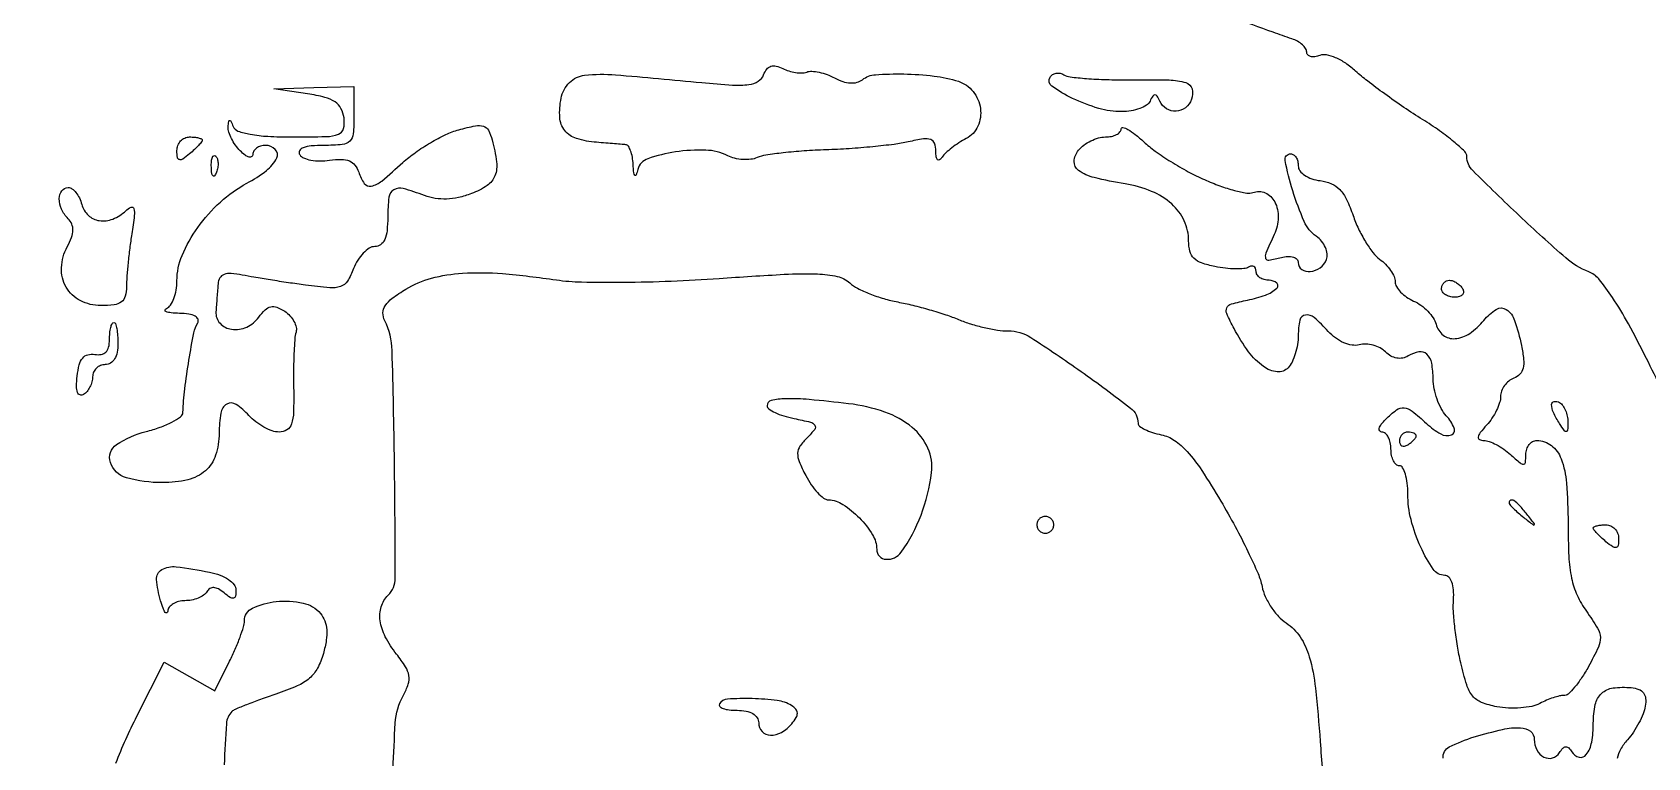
# Model space of a CAD drawing. Extents: x 0 to 5034, y 0 to 2560.
# Drawn here: x 4296.8 to 4488.4, y 1945.4 to 2031.4 of the extents above; entities that cross this region are included whole.
import ezdxf

# ---------------------------------------------------------------- set-up
doc = ezdxf.new("R2010")
doc.units = 0

msp = doc.modelspace()

# ---------------------------------------------------------------- linework, layer by layer
for points in [[(4084.731077, 2269.263702, 0.000011), (4132.120882, 2268.843403, 0.002588)], [(4490.103753, 1989.041149, 0.003877), (4488.304551, 1992.737849, 0.010556), (4486.165505, 1996.828363, 0.021082), (4484.272757, 1999.949791, 0.023665), (4482.646339, 2002.159176, 0.132157), (4481.465542, 2003.013101, -0.089048), (4478.728558, 2004.657258, -0.009542), (4473.226326, 2009.657697, -0.005977), (4467.693934, 2015.008279, -0.200147), (4467, 2016.672395, 0.204192), (4466.744699, 2017.271479, 0.016947), (4465.457812, 2018.425953, 0.020468), (4463.761239, 2019.732891, 0.014296), (4461.75, 2021.070432, -0.009146), (4459.542765, 2022.505752, -0.007645), (4457.251911, 2024.107392, -0.00773), (4455.201616, 2025.636804, -0.020848), (4453.809698, 2026.804575, 0.034693), (4452.626367, 2027.742814, 0.047321), (4451.436712, 2028.402731, 0.056004), (4450.367443, 2028.733486, 0.139522), (4449.559698, 2028.661282, -0.055494), (4448.96245, 2028.505255, -0.099477), (4448.458161, 2028.532333, -0.146829), (4448.127406, 2028.732182, -0.186028), (4448, 2029.06277, 0.146453), (4447.872811, 2029.487687, 0.064155), (4447.485937, 2029.937959, 0.055673), (4446.919446, 2030.343769, 0.048255), (4446.25, 2030.637883, -0.007658), (4444.010667, 2031.412003, -0.00097), (4439.209282, 2033.16512, -0.001148)], [(4339.386154, 1938.603672, -0.006012), (4339.902948, 1949.481916, -0.110897), (4340.852222, 1952.778292, 0.045146), (4341.428487, 1954.100366, 0.121474), (4341.508904, 1955.115472, 0.100772), (4341.109446, 1956.165325, 0.025525), (4340.050325, 1957.663151, -0.045957), (4338.711038, 1959.731316, -0.085427), (4338.09871, 1961.627352, -0.110298), (4338.227606, 1963.281394, -0.122589), (4339.051672, 1964.651672, 0.199283), (4339.893069, 1966.687089, 0.002731), (4339.798586, 1980.403496, 0.004298), (4339.520683, 1993.669983, 0.106294), (4338.649584, 1997.209164, -0.115957), (4338.438292, 1998.144182, -0.146408), (4338.69862, 1998.987573, -0.08622), (4339.534088, 1999.86281, -0.022286), (4341.158681, 2000.955426, -0.07214), (4344.183624, 2002.246736, -0.049592), (4347.870547, 2002.842997, -0.036534), (4352.616914, 2002.786973, -0.015112), (4359, 2002.049272, 0.030951), (4361.995269, 2001.798885, 0.007594), (4366.941929, 2001.767562, 0.007748), (4372.621275, 2001.905884, 0.007669), (4378.31295, 2002.220294, -0.003561), (4386.04328, 2002.71106, -0.022742), (4389.96997, 2002.753479, -0.046907), (4392.329224, 2002.448827, -0.127949), (4393.81295, 2001.682632, 0.06482), (4394.734939, 2001.049513, 0.023701), (4396.179429, 2000.395964, 0.023028), (4397.84485, 1999.822832, 0.025528), (4399.5, 1999.427691, -0.014721), (4401.265982, 1999.04622, -0.009745), (4403.270253, 1998.509452, -0.009812), (4405.198895, 1997.911194, -0.01875), (4406.717881, 1997.343077, 0.024511), (4408.143027, 1996.828688, 0.018003), (4409.766106, 1996.394529, 0.018277), (4411.335417, 1996.094641, 0.038086), (4412.576089, 1996, -0.142858), (4415.275205, 1995.212752, -0.012563), (4421.239648, 1991.195712, -0.009896), (4427.112933, 1986.84435, -0.232396), (4428, 1985.038897, 0.239998), (4428.173829, 1984.697608, 0.042447), (4428.807813, 1984.314313, 0.037806), (4429.696623, 1983.955839, 0.025861), (4430.75, 1983.68004, -0.099308), (4432.312696, 1983.015041, -0.059803), (4433.832721, 1981.682509, -0.037971), (4435.551841, 1979.447496, -0.011434), (4437.81973, 1975.80504, -0.010056), (4439.515166, 1972.801651, -0.010977), (4441.037628, 1969.818149, -0.01049), (4442.22834, 1967.214411, -0.052233), (4442.708275, 1965.682275, 0.057443), (4443.094388, 1964.493104, 0.039226), (4443.785082, 1963.249926, 0.039456), (4444.653535, 1962.141058, 0.061949), (4445.57524, 1961.358744, -0.102964), (4447.229612, 1959.704882, -0.075466), (4448.313899, 1957.338784, -0.042747), (4449.039087, 1953.640159, -0.00988), (4449.600029, 1947.312163, 0.008644), (4450.198277, 1940.368303, 0.009566)], [(4306.749335, 1944.74793, -0.023536), (4309.25, 1950.299958), (4312.5, 1956.693991), (4315.5, 1954.998043), (4318.5, 1953.302096), (4320.25, 1956.829609, 0.012706), (4320.919955, 1958.270917, 0.014445), (4321.485937, 1959.684609, 0.013705), (4321.89687, 1960.906123, 0.074415), (4322, 1961.595228, -0.290121), (4322.970049, 1963.126315, -0.086085), (4325.766144, 1963.898875, -0.076537), (4328.955921, 1963.72342, -0.169173), (4331.01651, 1962.480106, -0.080785), (4331.537944, 1961.593221, -0.074445), (4331.770514, 1960.561279, -0.058869), (4331.714507, 1959.304939, -0.028393), (4331.364125, 1957.730106, -0.051613), (4330.673065, 1955.994003, -0.095893), (4329.731554, 1954.813301, -0.07449), (4328.250463, 1953.889418, -0.021748), (4325.73528, 1952.926777, 0.006043), (4323.891798, 1952.286819, 0.008352), (4322.254745, 1951.665164, 0.005631), (4320.903824, 1951.108462, 0.096107), (4320.507797, 1950.84113, 0.180366), (4319.864658, 1949.43324, 0.010034), (4319.611837, 1944.532312, 0.014153)], [(4464.1724, 1945.330158, -0.302483), (4464.910493, 1946.652237, -0.045795), (4467.86602, 1947.841712, -0.016402), (4471.243957, 1948.734151, -0.066372), (4473.359974, 1948.931389, -0.154308), (4474.529548, 1948.510011, -0.233824), (4475, 1947.559017, 0.120365), (4475.30704, 1946.302038, 0.152407), (4476.145151, 1945.457605, 0.194081), (4477.160678, 1945.352353, 0.18639), (4477.986803, 1945.978647, -0.046699), (4478.382501, 1946.502519, -0.190762), (4478.734188, 1946.673953, -0.216374), (4479.077876, 1946.548649, -0.060433), (4479.444098, 1946.090451, 0.193794), (4480.318174, 1945.447268, 0.302673), (4481.16901, 1945.744682, 0.119097), (4481.803748, 1947.206584, 0.043164), (4482, 1949.475684, -0.052457), (4482.23303, 1951.690731, -0.153332), (4482.979548, 1953.013105, -0.157164), (4484.334184, 1953.65216, -0.055936), (4486.5, 1953.689552, -0.065747), (4487.388233, 1953.485511, -0.141949), (4487.946155, 1953.070878, -0.140822), (4488.198637, 1952.419654, -0.064293), (4488.163349, 1951.5, -0.053515), (4487.908015, 1950.590479, -0.026426), (4487.403326, 1949.5, -0.025875), (4486.754194, 1948.412246, -0.03424), (4486.048781, 1947.5, 0.049256), (4485.226985, 1946.368732, 0.086735), (4484.824604, 1945.289183, 0.079391)]]:
    msp.add_lwpolyline(points, format="xyb")
for points in [[(4388.694561, 2026.699981, -0.101693), (4389.300268, 2026.786965, -0.037372), (4390.160782, 2026.67029, -0.035157), (4391.109316, 2026.397781, -0.035353), (4392.008483, 2025.99546, 0.043432), (4392.975281, 2025.581466, 0.064067), (4393.880806, 2025.407485, 0.076134), (4394.674614, 2025.479211, 0.10605), (4395.313922, 2025.790717, -0.149301), (4396.849288, 2026.383224, -0.022192), (4400.203861, 2026.475528, -0.026032), (4403.798541, 2026.227389, -0.046623), (4406.688575, 2025.598842, -0.148622), (4408.436453, 2024.396846, -0.135095), (4409.300716, 2022.379345, -0.141402), (4408.993705, 2020.273536, -0.166716), (4407.618097, 2018.814887, 0.023169), (4406.753318, 2018.307472, 0.020794), (4405.906377, 2017.704704, 0.021315), (4405.191953, 2017.099601, 0.059245), (4404.765313, 2016.600296, -0.083963), (4404.46433, 2016.281243, -0.370225), (4404.226093, 2016.29607, -0.170173), (4404.062495, 2016.624314, -0.029229), (4404.015313, 2017.329455, 0.081637), (4403.856715, 2018.246324, 0.232498), (4403.408435, 2018.689543, 0.120012), (4402.53432, 2018.763108, 0.017025), (4400.75, 2018.421858, -0.023839), (4399.066165, 2018.123545, -0.007673), (4396.545312, 2017.839186, -0.007633), (4393.726923, 2017.608365, -0.008481), (4391, 2017.473303, 0.009158), (4388.388825, 2017.340427, 0.01072), (4385.918266, 2017.115983, 0.00975), (4383.845161, 2016.84171, 0.062456), (4382.828141, 2016.553897, -0.071581), (4382.054404, 2016.350041, -0.043956), (4381.110374, 2016.324696, -0.043182), (4380.150944, 2016.467077, -0.058405), (4379.328141, 2016.767716, 0.108454), (4376.727537, 2017.434326, 0.046404), (4373.126104, 2017.225642, 0.044836), (4369.858473, 2016.425186, 0.250407), (4368.670091, 2015.150123, -0.021851), (4368.462477, 2014.486484, -0.562304), (4368.310941, 2014.455857, -0.166427), (4368.185622, 2014.739593, -0.008642), (4368.116001, 2015.75, 0.031185), (4368.016785, 2016.617611, 0.044897), (4367.813763, 2017.362927, 0.053796), (4367.546707, 2017.897683, 0.226835), (4367.25, 2018.081242, 0.005866), (4366.805966, 2018.124076, 0.00089), (4365.917716, 2018.197663, 0.000997), (4364.868816, 2018.280573, 0.000863), (4363.767756, 2018.363486, -0.056817), (4361.411083, 2018.809263, -0.149411), (4360.004024, 2019.765878, -0.156145), (4359.40835, 2021.314074, -0.063812), (4359.56769, 2023.588449, -0.147087), (4360.558742, 2025.448833, -0.17119), (4362.354719, 2026.316721, -0.048544), (4366.023012, 2026.368253, -0.003429), (4376.241871, 2025.447899, 0.008134), (4379.90697, 2025.152546, 0.047564), (4381.837822, 2025.212256, 0.106724), (4382.947885, 2025.603197, 0.164749), (4383.591832, 2026.378714, -0.073658), (4383.965235, 2027.040886, -0.149696), (4384.449314, 2027.381458, -0.13873), (4385.068304, 2027.406365, -0.059709), (4385.849961, 2027.116814, 0.044158), (4386.569532, 2026.824577, 0.038023), (4387.366203, 2026.645164, 0.039802), (4388.118569, 2026.595482, 0.083115)], [(4426.850783, 2025.783204, -0.007092), (4431.676314, 2025.760456, -0.070259), (4433.672611, 2025.439965, -0.252532), (4434.401364, 2024.698281, -0.163507), (4434.349337, 2023.467975, -0.134516), (4433.613319, 2022.466595, -0.154133), (4432.507086, 2022.045558, -0.157993), (4431.380212, 2022.340005, -0.142246), (4430.583333, 2023.25, 0.029131), (4430.255505, 2023.85747, 0.260055), (4430, 2024, 0.260055), (4429.744495, 2023.85747, 0.029131), (4429.416667, 2023.25, -0.141661), (4428.99739, 2022.770097, -0.053497), (4428.193048, 2022.367188, -0.047512), (4427.170602, 2022.092414, -0.041921), (4426.070305, 2022, -0.070549), (4423.328682, 2022.388774, -0.04169), (4420.235373, 2023.571018, -0.041214), (4417.780369, 2025.012013, -0.396867), (4417.558588, 2026.094797, -0.112401), (4417.861147, 2026.402212, -0.100171), (4418.27969, 2026.564463, -0.094318), (4418.750282, 2026.556022, -0.087109), (4419.199486, 2026.376711, 0.1097), (4419.93163, 2026.121797, 0.009777), (4421.884836, 2025.931804, 0.012379), (4424.24939, 2025.807178, 0.009343)], [(4335, 2021.5, -0.021957), (4334.906238, 2019.365934, -0.178341), (4334.495785, 2018.495854, -0.175028), (4333.614803, 2018.091294, -0.020989), (4331.440983, 2018, 0.020456), (4329.921262, 2017.937799, 0.070535), (4328.961874, 2017.72059, 0.176618), (4328.548943, 2017.363421, 0.271819), (4328.559405, 2016.903881, 0.15691), (4329.019308, 2016.511817, 0.051703), (4329.880824, 2016.25347, 0.045538), (4330.958394, 2016.148601, 0.037951), (4332.106556, 2016.228947, -0.034584), (4333.511393, 2016.336751, -0.098823), (4334.469314, 2016.152962, -0.132468), (4335.118649, 2015.659368, -0.087748), (4335.555522, 2014.825066, 0.078634), (4336.223236, 2013.491737, 0.299087), (4337.050203, 2013.172571, 0.120538), (4338.283009, 2013.772381, 0.011852), (4340.791838, 2015.957055, -0.030514), (4342.279612, 2017.158042, -0.021813), (4344.075994, 2018.320933, -0.02213), (4345.892149, 2019.281827, -0.043274), (4347.425582, 2019.851841, -0.016982), (4349.395471, 2020.324397, -0.124774), (4350.35499, 2020.279475, -0.200212), (4350.948273, 2019.78957, -0.055862), (4351.397228, 2018.644786, -0.033019), (4351.916433, 2016.031437, -0.125982), (4351.718222, 2014.395018, -0.153669), (4350.790773, 2013.239012, -0.057259), (4348.918019, 2012.275157, -0.034987), (4347.412545, 2011.824299, -0.045446), (4345.985394, 2011.637421, -0.048762), (4344.633665, 2011.716008, -0.051997), (4343.35292, 2012.05592, 0.022741), (4340.848181, 2012.879984, 0.203571), (4339.724961, 2012.733959, 0.233971), (4339.141389, 2011.843603, 0.030137), (4339, 2009.5, -0.02529), (4338.918127, 2007.882324, -0.077584), (4338.641089, 2006.823864, -0.132965), (4338.160508, 2006.223741, -0.159119), (4337.475249, 2006, 0.140958), (4336.81909, 2005.811268, 0.060947), (4336.106796, 2005.233039, 0.053526), (4335.450555, 2004.387862, 0.047522), (4334.957824, 2003.389069, -0.048094), (4334.224704, 2001.907254, -0.172964), (4333.412286, 2001.260021, -0.104699), (4332.124073, 2001.102687, -0.012285), (4329.232575, 2001.426944, -0.002935), (4327.219102, 2001.715031, -0.002445), (4325.082381, 2002.044253, -0.002467), (4323.129349, 2002.364845, -0.006704), (4321.75, 2002.61733, 0.028799), (4320.417659, 2002.800832, 0.106835), (4319.582115, 2002.688554, 0.175408), (4319.09657, 2002.284766, 0.113182), (4318.875, 2001.579455, 0.000602), (4318.818133, 2000.849733, 0.000328), (4318.75, 1999.953925, 0.000327), (4318.681935, 1999.043226, 0.00052), (4318.625, 1998.263695, 0.208867), (4319.108241, 1996.897353, 0.175), (4320.488218, 1996.191943, 0.137791), (4322.276751, 1996.458231, 0.13017), (4323.710802, 1997.619177, -0.040866), (4324.471251, 1998.498449, -0.138637), (4325.130161, 1998.858868, -0.151254), (4325.844704, 1998.805019, -0.051785), (4326.7769, 1998.320975, -0.060212), (4327.4075, 1997.786926, -0.062785), (4327.882512, 1997.124957, -0.069845), (4328.138043, 1996.441015, -0.123909), (4328.121015, 1995.843058, 0.050737), (4327.978441, 1995.030253, 0.007379), (4327.881855, 1993.352336, 0.008288), (4327.829674, 1991.358515, 0.007017), (4327.839045, 1989.25, -0.010919), (4327.829368, 1986.370136, -0.072808), (4327.586594, 1984.960544, -0.175488), (4327.042584, 1984.264428, -0.140923), (4326.123017, 1984, -0.085037), (4325.299808, 1984.141026, -0.04066), (4324.317145, 1984.580573, -0.038763), (4323.339624, 1985.220133, -0.044624), (4322.521341, 1985.976419, 0.06193), (4321.009432, 1987.279978, 0.289452), (4319.911863, 1987.306682, 0.22033), (4319.196321, 1986.256023, 0.041063), (4319, 1983.869554, -0.078304), (4318.586147, 1981.243148, -0.136056), (4317.379539, 1979.413581, -0.122665), (4315.298981, 1978.348323, -0.057336), (4312.271429, 1978, -0.067838), (4307.996607, 1978.582669, -0.252797), (4306.105645, 1980.402214, -0.333937), (4306.838554, 1982.506448, -0.086307), (4310.333333, 1984.06235, 0.023635), (4311.996523, 1984.565803, 0.034016), (4313.407258, 1985.177614, 0.036243), (4314.431911, 1985.805358, 0.231378), (4314.71265, 1986.326748, -0.020287), (4314.935423, 1989.11452, -0.010853), (4315.424529, 1992.535377, -0.007369), (4316.009618, 1995.779052, -0.090339), (4316.467063, 1996.946707, 0.241615), (4316.501131, 1997.374696, 0.17498), (4316.172524, 1997.733741, 0.083424), (4315.423226, 1997.979323, 0.030548), (4314.309017, 1998.078947, -0.017097), (4313.302749, 1998.141707, -0.065484), (4312.692336, 1998.282867, -0.366899), (4312.589138, 1998.467596, -0.253592), (4312.75, 1998.662281, 0.150584), (4313.229792, 1999.052218, 0.056216), (4313.632812, 1999.831833, 0.049224), (4313.907626, 2000.838768, 0.042041), (4314, 2001.93545, -0.100894), (4314.613895, 2004.946749, -0.054819), (4316.47069, 2008.252709, -0.052121), (4319.160223, 2011.285894, -0.061958), (4322.27826, 2013.5, 0.040941), (4324.606484, 2015.010603, 0.114193), (4325.832491, 2016.508192, 0.322054), (4325.664657, 2017.519118, 0.198328), (4324.5, 2018, 0.069717), (4323.926711, 2017.919674, 0.085667), (4323.440625, 2017.685268, 0.100075), (4323.115627, 2017.337148, 0.138775), (4323, 2016.928571, -0.244067), (4322.862545, 2016.663753, -0.226652), (4322.559375, 2016.6125, -0.093008), (4322.077063, 2016.853737, -0.034046), (4321.5, 2017.357143, -0.041643), (4320.931867, 2018.028704, -0.038105), (4320.463816, 2018.804688, -0.040288), (4320.154727, 2019.565175, -0.09155), (4320.078947, 2020.178571, -0.012687), (4320.134872, 2020.834577, -0.347711), (4320.248905, 2020.94992, -0.326182), (4320.395445, 2020.86819, -0.011978), (4320.662281, 2020.25, 0.215496), (4321.23871, 2019.699086, 0.040354), (4322.686625, 2019.31762, 0.031163), (4324.795727, 2019.074776, 0.013083), (4327.652884, 2019, 0.00607), (4331.703773, 2019.049179, 0.081574), (4333.157844, 2019.324406, 0.248663), (4333.753081, 2019.984869, 0.097089), (4333.819551, 2021.25, 0.085847), (4333.451719, 2022.389064, 0.126325), (4332.750003, 2023.165415, 0.08499), (4331.539692, 2023.698604, 0.023634), (4329.5, 2024.108095), (4325.5, 2024.716189), (4330.25, 2024.858095), (4335, 2025)], [(4435.880346, 2013.93478, 0.017354), (4437.69908, 2013.204626, 0.021877), (4439.430045, 2012.662885, 0.020666), (4440.888473, 2012.339447, 0.136672), (4441.624469, 2012.40939, -0.199982), (4443.090131, 2012.367827, -0.171481), (4444.213191, 2011.294488, -0.126457), (4444.621661, 2009.439971, -0.098503), (4444.147022, 2007.423333, 0.005796), (4443.164284, 2005.198453, 0.179117), (4443.134647, 2004.604614, 0.377928), (4443.50612, 2004.380162, 0.019158), (4445, 2004.710251, -0.049804), (4445.774564, 2004.832273, -0.086529), (4446.419321, 2004.757209, -0.126717), (4446.841221, 2004.503955, -0.197013), (4447, 2004.116631, 0.243688), (4447.42551, 2003.295412, 0.182103), (4448.428755, 2003.034511, 0.133419), (4449.60526, 2003.492335, 0.142964), (4450.351125, 2004.472634, 0.121715), (4450.43332, 2005.131186, 0.075091), (4450.225543, 2005.887908, 0.067863), (4449.770647, 2006.624247, 0.06536), (4449.130061, 2007.222634, -0.134054), (4447.710552, 2008.965649, -0.029261), (4446.339563, 2012.625365, -0.026805), (4445.442304, 2016.193856, -0.47186), (4446.10633, 2017, -0.157728), (4446.447181, 2016.889733, -0.097205), (4446.737485, 2016.578887, -0.079147), (4446.933478, 2016.114635, -0.06045), (4447, 2015.566422, 0.164116), (4447.193936, 2014.991486, 0.082109), (4447.758588, 2014.458794, 0.066882), (4448.598876, 2014.043659, 0.051093), (4449.599979, 2013.816422, -0.071464), (4450.929192, 2013.457421, -0.102269), (4451.926833, 2012.759697, -0.078732), (4452.735634, 2011.576265, -0.028232), (4453.506752, 2009.678412, 0.028565), (4454.14258, 2008.116513, 0.025895), (4454.971123, 2006.583499, 0.026799), (4455.857935, 2005.289638, 0.071365), (4456.656773, 2004.509023, -0.042552), (4457.361996, 2003.894943, -0.041667), (4457.958552, 2003.166272, -0.044815), (4458.369661, 2002.436758, -0.1063), (4458.5, 2001.830611, 0.133573), (4458.657573, 2001.251298, 0.057892), (4459.142857, 2000.608683, 0.051534), (4459.851278, 2000.005465, 0.047224), (4460.688449, 1999.539374, -0.053475), (4461.560386, 1999.039584, -0.043875), (4462.371495, 1998.335303, -0.04561), (4463.00682, 1997.544697, -0.082686), (4463.344829, 1996.789374, 0.16435), (4464.191722, 1995.501144, 0.188291), (4465.595776, 1995.080292, 0.131216), (4467.334492, 1995.699152, 0.070769), (4469.018725, 1997.25, -0.080979), (4470.492951, 1998.55317, -0.297052), (4471.679872, 1998.535104, -0.165368), (4472.660759, 1997.245631, -0.028723), (4473.474284, 1994.249175, -0.024125), (4473.736265, 1992.619931, -0.084983), (4473.674587, 1991.564372, -0.13579), (4473.29476, 1990.865541, -0.109587), (4472.579637, 1990.392186, 0.078777), (4471.975777, 1990.043517, 0.065291), (4471.464018, 1989.504578, 0.066686), (4471.117989, 1988.865056, 0.090947), (4471, 1988.221752, -0.07923), (4470.8837, 1987.492418, -0.034402), (4470.513847, 1986.579793, -0.032947), (4469.978387, 1985.643898, -0.037521), (4469.345012, 1984.828741, 0.017713), (4468.587212, 1983.929308, 0.122319), (4468.353014, 1983.406689, 0.340475), (4468.505232, 1983.113206, 0.109435), (4469.016272, 1983, -0.088618), (4469.652054, 1982.886425, -0.032401), (4470.490126, 1982.513847, -0.030896), (4471.373633, 1981.978374, -0.03224), (4472.171259, 1981.345012, 0.007828), (4473.31862, 1980.338887, 0.177905), (4473.723753, 1980.190025, 0.38433), (4473.950984, 1980.394959, 0.025779), (4474, 1981.345012, -0.077019), (4474.097974, 1981.977273, -0.089833), (4474.381875, 1982.513847, -0.100769), (4474.80422, 1982.872552, -0.126477), (4475.3, 1983, -0.166862), (4477.024091, 1982.40815, -0.137937), (4478.182804, 1980.836501, -0.071662), (4478.821874, 1977.952574, -0.018751), (4479, 1973.20437, 0.012108), (4479.095594, 1969.257318, 0.039236), (4479.426891, 1966.659842, 0.055074), (4480.079813, 1964.658332, 0.04839), (4481.176409, 1962.752256, -0.017754), (4482.503613, 1960.740901, -0.128118), (4482.835935, 1959.63902, -0.12066), (4482.599566, 1958.485351, -0.015018), (4481.426409, 1956.188815, -0.02112), (4480.615621, 1954.850058, -0.029306), (4479.772133, 1953.729786, -0.029239), (4479.00076, 1952.92214, -0.20539), (4478.5, 1952.742317, 0.071935), (4477.991411, 1952.699885, 0.022203), (4477.248756, 1952.493344, 0.021701), (4476.428406, 1952.185451, 0.022241), (4475.644703, 1951.809851, -0.072608), (4474.705638, 1951.470855, -0.031384), (4473.385733, 1951.286568, -0.030229), (4471.932542, 1951.263989, -0.03515), (4470.559903, 1951.422784, -0.045323), (4468.745757, 1951.93666, -0.12997), (4467.692387, 1952.69682, -0.096953), (4466.980348, 1954.019322, -0.018911), (4466.2739, 1956.645558, -0.015152), (4465.883945, 1958.623488, -0.012563), (4465.586088, 1960.748954, -0.012754), (4465.41173, 1962.71173, -0.033066), (4465.416009, 1964.131237, 0.035556), (4465.413724, 1965.29715, 0.068444), (4465.219626, 1966.209075, 0.101982), (4464.863236, 1966.790817, 0.207369), (4464.380551, 1967, -0.247673), (4463.006494, 1967.725112, -0.043443), (4461.523876, 1970.35824, -0.044154), (4460.381517, 1973.611058, -0.062452), (4460, 1976.653638, 0.028289), (4459.927399, 1977.935799, 0.044343), (4459.70625, 1979.017006, 0.055296), (4459.385249, 1979.774418, 0.271235), (4459, 1980, -0.191087), (4458.618118, 1980.151477, -0.088204), (4458.29375, 1980.5875, -0.068025), (4458.073693, 1981.234582, -0.048028), (4458, 1982, 0.051602), (4457.920813, 1982.765245, 0.071518), (4457.685268, 1983.4125, 0.091543), (4457.337512, 1983.847511, 0.180377), (4456.928571, 1984, -0.244067), (4456.663753, 1984.137455, -0.226652), (4456.6125, 1984.440625, -0.093008), (4456.853737, 1984.922937, -0.034046), (4457.357143, 1985.5, -0.035637), (4458.655768, 1986.625622, -0.186844), (4459.549171, 1986.876234, -0.145434), (4460.509162, 1986.487464, -0.019101), (4462.193257, 1985.03458, 0.056932), (4463.898307, 1983.77492, 0.22435), (4465.165546, 1983.671856, 0.427257), (4465.503422, 1984.464384, 0.082938), (4464.565143, 1985.928018, -0.061197), (4463.965385, 1986.780096, -0.036289), (4463.459761, 1987.916798, -0.035818), (4463.114648, 1989.142843, -0.050739), (4463, 1990.269724, 0.045117), (4462.827996, 1992.172019, 0.161607), (4462.249771, 1993.228468, 0.234215), (4461.313614, 1993.507247, 0.09601), (4460.040075, 1993.024768, -0.091951), (4459.388876, 1992.772051, -0.090907), (4458.687629, 1992.768203, -0.084832), (4457.991159, 1993.018562, -0.067867), (4457.355412, 1993.501731, 0.07567), (4456.716534, 1993.971813, 0.054698), (4455.892219, 1994.295341, 0.054695), (4455.017295, 1994.432445, 0.075628), (4454.228269, 1994.349443, -0.105709), (4453.384662, 1994.311334, -0.060789), (4452.40458, 1994.600519, -0.055145), (4451.4187, 1995.163073, -0.051677), (4450.555691, 1995.938462, 0.029795), (4448.892973, 1997.569106, 0.215876), (4447.846458, 1997.882378, 0.316844), (4447.19053, 1997.273712, 0.052318), (4447, 1995.457794, -0.041209), (4446.911889, 1994.390527, -0.034634), (4446.648696, 1993.286288, -0.036021), (4446.263054, 1992.307242, -0.076176), (4445.804071, 1991.635341, -0.235067), (4444.501517, 1991.148494, -0.131035), (4442.882228, 1991.766611, -0.077907), (4441.098012, 1993.534265, -0.037582), (4439.386253, 1996.268002, -0.016121), (4438.522933, 1998.045827, -0.218882), (4438.530767, 1998.748835, -0.219983), (4439.069412, 1999.198508, -0.016289), (4440.98582, 1999.647164, 0.0384), (4443.107219, 2000.243785, 0.097753), (4444.467686, 2001.070066, 0.453666), (4444.454572, 2001.674463, 0.176114), (4443.559017, 2002, -0.06614), (4442.963045, 2002.079181, -0.083321), (4442.457961, 2002.311086, -0.099271), (4442.120145, 2002.655165, -0.145596), (4442, 2003.059017, 0.094192), (4441.931275, 2003.420597, 0.172423), (4441.73642, 2003.644046, 0.173234), (4441.445014, 2003.693797, 0.095188), (4441.102706, 2003.563476, -0.118676), (4440.564221, 2003.386623, -0.024399), (4439.557572, 2003.354103, -0.024398), (4438.356356, 2003.432632, -0.020835), (4437.102706, 2003.629459, -0.034387), (4435.544151, 2004.054337, -0.110412), (4434.63514, 2004.617706, -0.135847), (4434.157902, 2005.439744, -0.064077), (4434, 2006.666813, 0.109185), (4433.475259, 2009.041157, 0.101083), (4431.990853, 2011.049518, 0.086061), (4429.60625, 2012.548261, 0.056558), (4426.479545, 2013.435264, -0.018312), (4422.794968, 2014.182348, -0.097074), (4420.933231, 2015.03665, -0.255285), (4420.421007, 2016.104788, -0.161375), (4420.936747, 2017.423785, -0.060742), (4421.575641, 2018.027067, -0.044013), (4422.412154, 2018.536987, -0.044598), (4423.307785, 2018.884703, -0.070413), (4424.122445, 2019, 0.048745), (4424.84097, 2019.070215, 0.068745), (4425.448468, 2019.279724, 0.088928), (4425.85758, 2019.588648, 0.188859), (4426, 2019.952251, -0.481711), (4426.210351, 2020.119924, -0.073782), (4426.788062, 2019.894427, -0.039007), (4427.652186, 2019.306522, -0.018007), (4428.682764, 2018.4182, 0.032445), (4430.030082, 2017.322998, 0.015147), (4431.903694, 2016.075596, 0.014935), (4433.955404, 2014.881102, 0.020224)], [(4317, 2018.622445, -0.172217), (4316.925448, 2018.412416, -0.016008), (4316.559375, 2017.99011, -0.019119), (4316.074554, 2017.504355, -0.013852), (4315.5, 2017, -0.020633), (4314.689039, 2016.381629, -0.217533), (4314.28931, 2016.308142, -0.304492), (4314.057736, 2016.565314, -0.035496), (4314, 2017.377555, -0.091307), (4314.114059, 2017.996941, -0.095788), (4314.440625, 2018.523407, -0.099536), (4314.927707, 2018.875699, -0.107348), (4315.5, 2019, -0.023761), (4316.07485, 2018.972666, -0.037907), (4316.559375, 2018.889093, -0.044235), (4316.90557, 2018.768578, -0.294983)], [(4318.683114, 2014.8125, -0.054073), (4318.461564, 2014.395823, -0.470617), (4318.279315, 2014.37858, -0.168741), (4318.137993, 2014.670344, -0.018894), (4318.078947, 2015.416667, -0.028489), (4318.089945, 2016.112848, -0.077125), (4318.200665, 2016.592839, -0.208169), (4318.385309, 2016.77538, -0.296942), (4318.604167, 2016.729167, -0.126455), (4318.797407, 2016.402231, -0.060344), (4318.876576, 2015.916927, -0.05415), (4318.839148, 2015.359369, -0.051402)], [(4302.710251, 2011, 0.140944), (4303.47833, 2009.706426, 0.154263), (4304.790503, 2009.074489, 0.132148), (4306.393146, 2009.267852, 0.093134), (4307.930237, 2010.25, -0.088309), (4308.5621, 2010.662309, -0.458555), (4308.889501, 2010.500954, -0.094286), (4308.943491, 2009.671381, -0.007641), (4308.641243, 2007.5, 0.007133), (4308.403355, 2005.803595, 0.006139), (4308.200678, 2004.014062, 0.006191), (4308.056807, 2002.385539, 0.017712), (4308.011006, 2001.25, -0.061862), (4307.862757, 2000.102294, -0.171766), (4307.4152, 1999.43708, -0.130423), (4306.554495, 1999.094338, -0.029904), (4304.978561, 1999, -0.118447), (4302.539738, 1999.585963, -0.146047), (4300.854309, 2001.193134, -0.142699), (4300.302174, 2003.492799, -0.111343), (4300.98976, 2005.980866, 0.033051), (4301.490281, 2007.085851, 0.082265), (4301.661742, 2007.953605, 0.110135), (4301.524936, 2008.670878, 0.094667), (4301.092641, 2009.307359, -0.088711), (4300.308882, 2010.432481, -0.108358), (4300.035084, 2011.682633, -0.159386), (4300.341553, 2012.618777, -0.238976), (4301.09362, 2013, -0.156018), (4301.550651, 2012.853832, -0.068086), (4302.019623, 2012.4125, -0.057927), (4302.429173, 2011.765121, -0.048178)], [(4466.5, 2001, -0.139169), (4466.607943, 2000.620352, -0.191142), (4466.478525, 2000.29375, -0.138808), (4466.110654, 2000.073267, -0.066118), (4465.559017, 2000, -0.062283), (4464.962904, 2000.074545, -0.080552), (4464.457961, 2000.29375, -0.097988), (4464.120018, 2000.618621, -0.153634), (4464, 2001, -0.092995), (4464.071618, 2001.381732, -0.096318), (4464.276414, 2001.70625, -0.099231), (4464.581949, 2001.923444, -0.105429), (4464.940983, 2002, -0.089642), (4465.346558, 2001.926698, -0.053229), (4465.7871, 2001.70625, -0.051032), (4466.193797, 2001.382515, -0.06081)], [(4307, 1994.5, -0.04716), (4306.90137, 1993.456621, -0.088208), (4306.6, 1992.666667, -0.118484), (4306.11998, 1992.177821, -0.140575), (4305.5, 1992, 0.095012), (4304.927451, 1991.890211, 0.096907), (4304.440625, 1991.576711, 0.098834), (4304.114729, 1991.108867, 0.103216), (4304, 1990.559017, -0.066155), (4303.920192, 1989.958466, -0.05212), (4303.683722, 1989.345852, -0.053446), (4303.335393, 1988.813395, -0.082968), (4302.923309, 1988.452602, -0.221098), (4302.502105, 1988.402506, -0.235243), (4302.20764, 1988.69317, -0.087936), (4302.091821, 1989.43738, -0.023215), (4302.173309, 1990.643585, -0.034141), (4302.418816, 1991.976611, -0.108083), (4302.824018, 1992.782843, -0.159991), (4303.423939, 1993.169458, -0.105772), (4304.25, 1993.206163, 0.081994), (4305.024611, 1993.204046, 0.157408), (4305.571884, 1993.48421, 0.138848), (4305.895232, 1994.063005, 0.05845), (4306, 1994.956163, -0.023085), (4306.036184, 1995.739453, -0.036917), (4306.146875, 1996.399623, -0.042509), (4306.306313, 1996.872972, -0.298668), (4306.5, 1997, -0.322437), (4306.694909, 1996.859725, -0.031449), (4306.853125, 1996.265625, -0.03053), (4306.963898, 1995.458277, -0.01883)], [(4384, 1987.125, 0.246573), (4384.198856, 1986.746277, 0.040416), (4384.939825, 1986.319066, 0.036504), (4385.973796, 1985.918932, 0.024722), (4387.199405, 1985.610119, -0.010581), (4389.140792, 1985.178928, -0.185287), (4389.662072, 1984.817586, -0.328439), (4389.644054, 1984.323306, -0.028579), (4388.755519, 1983.326947, 0.043622), (4387.900747, 1982.30843, 0.144061), (4387.623963, 1981.486624, 0.109476), (4387.800534, 1980.512801, 0.019952), (4388.581794, 1978.841828, 0.031063), (4389.234342, 1977.75162, 0.03787), (4389.979319, 1976.825014, 0.041458), (4390.706009, 1976.168038, 0.15754), (4391.27568, 1975.966731, -0.139679), (4392.999563, 1975.424525, -0.05412), (4394.947473, 1973.815449, -0.054121), (4396.504461, 1971.826183, -0.139893), (4397, 1970.089707, 0.394851), (4398.105832, 1968.90771, 0.259917), (4399.910652, 1969.761847, 0.065374), (4402.254949, 1974.160869, 0.058361), (4403.498585, 1979.188817, 0.136443), (4403.075394, 1982.080353, 0.115906), (4401.208895, 1984.549334, 0.090281), (4397.976675, 1986.368453, 0.053294), (4393.647323, 1987.364178, 0.007129), (4389.004868, 1987.854919, 0.028969), (4386.166347, 1987.949009, 0.050927), (4384.484528, 1987.735027, 0.348816)], [(4478.984687, 1985.190983, -0.012098), (4478.953006, 1984.238528, -0.343021), (4478.800669, 1984.064256, -0.295079), (4478.569384, 1984.157251, -0.010223), (4478, 1985, -0.03301), (4477.266028, 1986.319161, -0.110887), (4477.050802, 1987.277708, -0.372932), (4477.359022, 1987.633474, -0.175918), (4478, 1987.5, -0.101161), (4478.382022, 1987.140373, -0.052761), (4478.701752, 1986.566787, -0.049393), (4478.916365, 1985.883651, -0.053738)], [(4459, 1982.940983, 0.108972), (4459.078288, 1982.586039, 0.182303), (4459.29375, 1982.3746, 0.161196), (4459.6179, 1982.343488, 0.082592), (4460, 1982.5, 0.029505), (4460.382774, 1982.768994, 0.035638), (4460.70625, 1983.066025, 0.038439), (4460.934461, 1983.34829, 0.151918), (4461, 1983.559017, 0.210953), (4460.92554, 1983.727648, 0.081139), (4460.70625, 1983.870461, 0.061769), (4460.382849, 1983.967655, 0.042167), (4460, 1984, 0.105053), (4459.618444, 1983.918938, 0.099167), (4459.29375, 1983.688914, 0.09642), (4459.076123, 1983.345238, 0.093332)], [(4472, 1975.622445, 0.184603), (4472.08115, 1975.410139, 0.013803), (4472.514063, 1974.952641, 0.017649), (4473.079598, 1974.425681, 0.012436), (4473.75, 1973.872445, 0.001576), (4474.879507, 1972.99236, 0.377591), (4475, 1973, 0.377591), (4475.00764, 1973.120493, 0.001576), (4474.127555, 1974.25, 0.017685), (4473.23668, 1975.306759, 0.065617), (4472.573889, 1975.869516, 0.241985), (4472.193395, 1975.90695, 0.307699)], [(4416, 1973, 0.099038), (4416.076342, 1972.618362, 0.097945), (4416.29375, 1972.29375, 0.097945), (4416.618362, 1972.076342, 0.099038), (4417, 1972, 0.099038), (4417.381638, 1972.076342, 0.097945), (4417.70625, 1972.29375, 0.097945), (4417.923658, 1972.618362, 0.099038), (4418, 1973, 0.099038), (4417.923658, 1973.381638, 0.097945), (4417.70625, 1973.70625, 0.097945), (4417.381638, 1973.923658, 0.099038), (4417, 1974, 0.099038), (4416.618362, 1973.923658, 0.097945), (4416.29375, 1973.70625, 0.097945), (4416.076342, 1973.381638, 0.099038)], [(4485, 1971.377555, -0.035496), (4484.942264, 1970.565314, -0.304492), (4484.71069, 1970.308142, -0.217533), (4484.310961, 1970.381629, -0.020633), (4483.5, 1971, -0.013852), (4482.925446, 1971.504355, -0.019119), (4482.440625, 1971.99011, -0.016008), (4482.074552, 1972.412416, -0.172217), (4482, 1972.622445, -0.294983), (4482.09443, 1972.768578, -0.044235), (4482.440625, 1972.889093, -0.037907), (4482.92515, 1972.972666, -0.023761), (4483.5, 1973, -0.107348), (4484.072293, 1972.875699, -0.099536), (4484.559375, 1972.523407, -0.095788), (4484.885941, 1971.996941, -0.091307)], [(4317.875, 1967.375, -0.039492), (4319.124279, 1967.020712, -0.060408), (4320.123933, 1966.505418, -0.077399), (4320.778252, 1965.894502, -0.16785), (4321, 1965.252555, -0.043564), (4320.938183, 1964.544407, -0.300944), (4320.709937, 1964.303681, -0.209009), (4320.31981, 1964.376579, -0.023983), (4319.589028, 1964.926114, 0.043282), (4318.918193, 1965.391203, 0.115588), (4318.36394, 1965.556329, 0.160707), (4317.907337, 1965.435208, 0.110253), (4317.530011, 1965.048558, -0.107553), (4317.141851, 1964.646536, -0.051006), (4316.502165, 1964.308014, -0.047243), (4315.731514, 1964.077712, -0.049033), (4314.940983, 1964, 0.061961), (4314.191424, 1963.906754, 0.07566), (4313.540883, 1963.632812, 0.089691), (4313.0862, 1963.227138, 0.147), (4312.90032, 1962.75, -0.245512), (4312.782498, 1962.562519, -0.395351), (4312.611725, 1962.601562, -0.060852), (4312.351549, 1963.111864, -0.015284), (4312.057845, 1964, -0.052779), (4311.591799, 1966.513295, -0.288357), (4312.205764, 1967.682334, -0.164409), (4313.894908, 1968.024417, -0.017829)], [(4378.344719, 1951.75, 0.349801), (4378.379072, 1951.465493, 0.10894), (4378.769611, 1951.220313, 0.058033), (4379.491391, 1951.053098, 0.027937), (4380.440983, 1951, -0.045128), (4381.517041, 1950.90268, -0.087671), (4382.323497, 1950.603459, -0.119789), (4382.819301, 1950.124015, -0.141873), (4383, 1949.5, 0.191309), (4383.403495, 1948.484036, 0.200635), (4384.384279, 1948.047593, 0.137136), (4385.709784, 1948.385908, 0.089135), (4386.926114, 1949.410972, 0.037209), (4387.44636, 1950.142266, 0.140301), (4387.592251, 1950.679479, 0.181572), (4387.41613, 1951.129765, 0.07141), (4386.896818, 1951.56377, 0.107161), (4385.204078, 1952.162683, 0.026203), (4382.237308, 1952.383123, 0.021035), (4379.301167, 1952.323534, 0.243554)]]:
    msp.add_lwpolyline(points, format="xyb", close=True)

doc.saveas('drawing.dxf')
